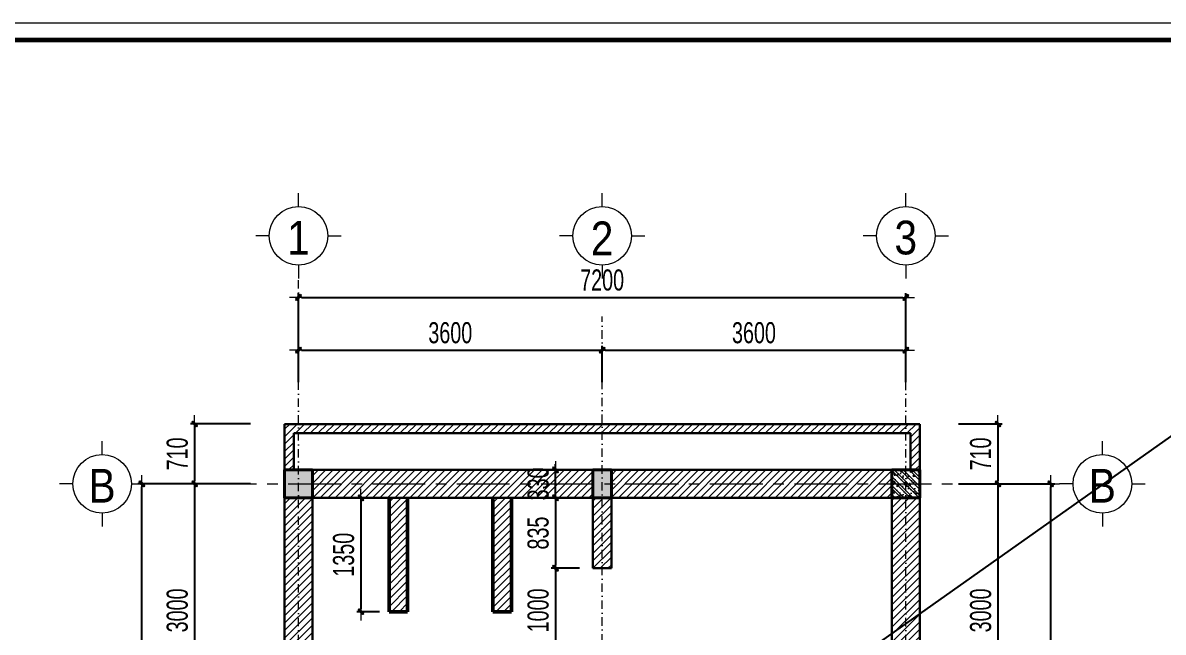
# Model space of a CAD drawing. Header units: millimetres. Extents: x -211129 to 461116, y -574633 to 115.
# Drawn here: x -161950 to -148431, y -538914 to -531691 of the extents above; entities that cross this region are included whole.
import ezdxf
from ezdxf.enums import TextEntityAlignment as Align

# ---------------------------------------------------------------- set-up
doc = ezdxf.new("R2010")
doc.units = ezdxf.units.MM
doc.header["$MEASUREMENT"] = 0
doc.header["$PDMODE"] = 32
doc.linetypes.add('CENTER', pattern=[2, 1.25, -0.25, 0.25, -0.25])
doc.linetypes.add('DASHDOT', pattern=[1, 0.5, -0.25, 0, -0.25])
doc.layers.get('Defpoints').update_dxf_attribs({"color": 1})
for name, color, linetype, lineweight in [('cat1', 30, 'Continuous', 50), ('Khungten_LCDI', 7, 'Continuous', 5), ('LC Dim', 8, 'Continuous', 18), ('LC Hatch', 252, 'Continuous', 9), ('LC ISO', 153, 'Continuous', 13), ('LC Net dam 1', 30, 'Continuous', 30), ('LC Net dam2', 6, 'Continuous', 40), ('LC Net manh', 133, 'Continuous', 5), ('LC Net thay', 63, 'Continuous', 25), ('LC Net truc', 79, 'DASHDOT', 13), ('LC Text1', 3, 'Continuous', 20), ('v-TRUC', 8, 'CENTER', 13)]:
    doc.layers.add(name, color=color, linetype=linetype, lineweight=lineweight)
doc.layers.add('KCS_Plotter', color=11, linetype='Continuous', plot=False)
doc.styles.add('HOATBIF', font='hoatbif.shx', dxfattribs={"width": 0.7})
doc.styles.add('Khungten', font='VHAVAN.TTF', dxfattribs={"width": 0.9, "height": 5000})
doc.styles.add('LC 1', font='VHAVANB.TTF')
doc.styles.add('Title', font='VHBLACK.TTF', dxfattribs={"width": 0.8})
doc.dimstyles.new('1-100', dxfattribs={"dimscale": 100, "dimtxt": 2.5, "dimasz": 0.35, "dimexe": 0.5, "dimexo": 0, "dimgap": 0.8, "dimtad": 1, "dimdec": 0, "dimzin": 0, "dimdsep": 46, "dimtxsty": 'HOATBIF', "dimblk1": 'DOT', "dimblk2": 'DOT', "dimsah": 1, "dimcen": -1, "dimdle": 1, "dimclrd": 256, "dimclre": 256, "dimclrt": 4, "dimadec": 3, "dimazin": 2, "dimtfac": 0.333333, "dimtdec": 0, "dimtix": 1, "dimtmove": 2, "dimatfit": 3, "dimldrblk": 'DOT', "dimfxl": 1, "dimtvp": 0.833333, "dimtolj": 1, "dimtzin": 0, "dimarcsym": 0})
pattern_1 = [(45, (-74811.53, -83893.41), (-44.194174, 44.194174), [])]

# ---------------------------------------------------------------- blocks, each defined once
blk = doc.blocks.new('lcdi fix')
at = {"layer": 'Defpoints', "lineweight": 0}
blk.add_lwpolyline([(-1200, -14850), (-1200, 14850), (40800, 14850), (40800, -14850)], close=True, dxfattribs=at)
at = {"layer": 'Khungten_LCDI', "color": 5, "lineweight": 60}
blk.add_lwpolyline([(0, -14650), (0, 14650), (40600, 14650), (40600, -14650)], close=True, dxfattribs=at)
at = {"color": 7, "style": 'Khungten', "width": 0.8}
for tag, p in [('REVISION', (39499, -10746)), ('NGAYHT', (39546, -11609))]:
    blk.add_attdef(tag, text='', height=200, dxfattribs=at).set_placement(p, align=Align.CENTER)
at = {"layer": 'LC Text1', "color": 3, "style": 'LC 1', "width": 1.834006}
for tag, p, p2 in [('TENBANVE1', (36913, -8886), (40339, -8886)), ('TENBANVE2', (36913, -9562), (40339, -9562))]:
    blk.add_attdef(tag, text='', height=250, dxfattribs=at).set_placement(p, p2, align=Align.FIT)
at = {"layer": 'LC Text1', "style": 'Title', "width": 0.7}
blk.add_attdef('SOBANVE', text='', height=250, dxfattribs=at).set_placement((39562, -13896), align=Align.CENTER)
blk = doc.blocks.new('DOT')
at = {"layer": 'LC Dim'}
blk.add_line((-3, 0), (3, 0), dxfattribs=at)
at = {"layer": 'LC Dim', "color": 4}
blk.add_line((-1, -1), (1, 1), dxfattribs=at)
blk.add_lwpolyline([(0.5, 1), (-1, -0.5), (-0.5, -1), (1, 0.5)], close=True, dxfattribs=at)
blk = doc.blocks.new('*D618')
at = {"layer": 'Defpoints', "color": 0, "ltscale": 2, "transparency": 16777216}
for p in [(-155082, -535571), (-158682, -535950), (-155082, -535950)]:
    blk.add_point(p, dxfattribs=at)
at = {"layer": 'LC Dim', "lineweight": -2, "ltscale": 2, "transparency": 16777216}
for p, q in [((-158682, -535950), (-158682, -535521)), ((-158647, -535571), (-155117, -535571)), ((-155082, -535950), (-155082, -535521))]:
    blk.add_line(p, q, dxfattribs=at)
at = {"layer": 'LC Dim', "lineweight": -2, "ltscale": 2, "transparency": 16777216, "xscale": 35, "yscale": 35, "zscale": 35, "rotation": 180}
blk.add_blockref('DOT', (-158682, -535571), dxfattribs=at)
at = {"layer": 'LC Dim', "lineweight": -2, "ltscale": 2, "transparency": 16777216, "xscale": 35, "yscale": 35, "zscale": 35}
blk.add_blockref('DOT', (-155082, -535571), dxfattribs=at)
at = {"layer": 'LC Dim', "color": 4, "ltscale": 2, "transparency": 16777216, "insert": (-156882, -535366), "char_height": 250, "attachment_point": 5, "style": 'HOATBIF'}
blk.add_mtext('\\A1;3600', dxfattribs=at)
blk = doc.blocks.new('_Dot')
at = {"color": 0, "linetype": 'ByBlock', "lineweight": -2}
blk.add_line((-0.5, 0), (-1, 0), dxfattribs=at)
at = {"color": 0, "linetype": 'ByBlock', "const_width": 0.5}
blk.add_lwpolyline([(-0.25, 0, 1), (0.25, 0, 1)], format="xyb", close=True, dxfattribs=at)
blk = doc.blocks.new('*D619')
at = {"layer": 'Defpoints', "color": 0, "ltscale": 2, "transparency": 16777216}
for p in [(-151482, -535571), (-155082, -535950), (-151482, -535950)]:
    blk.add_point(p, dxfattribs=at)
at = {"layer": 'LC Dim', "lineweight": -2, "ltscale": 2, "transparency": 16777216}
for p, q in [((-155082, -535950), (-155082, -535521)), ((-155047, -535571), (-151517, -535571)), ((-151482, -535950), (-151482, -535521))]:
    blk.add_line(p, q, dxfattribs=at)
at = {"layer": 'LC Dim', "lineweight": -2, "ltscale": 2, "transparency": 16777216, "xscale": 35, "yscale": 35, "zscale": 35, "rotation": 180}
blk.add_blockref('DOT', (-155082, -535571), dxfattribs=at)
at = {"layer": 'LC Dim', "lineweight": -2, "ltscale": 2, "transparency": 16777216, "xscale": 35, "yscale": 35, "zscale": 35}
blk.add_blockref('DOT', (-151482, -535571), dxfattribs=at)
at = {"layer": 'LC Dim', "color": 4, "ltscale": 2, "transparency": 16777216, "insert": (-153282, -535366), "char_height": 250, "attachment_point": 5, "style": 'HOATBIF'}
blk.add_mtext('\\A1;3600', dxfattribs=at)
blk = doc.blocks.new('*D620')
at = {"layer": 'Defpoints', "color": 0, "ltscale": 2, "transparency": 16777216}
for p in [(-151482, -534946), (-158682, -535950), (-151482, -535950)]:
    blk.add_point(p, dxfattribs=at)
at = {"layer": 'LC Dim', "lineweight": -2, "ltscale": 2, "transparency": 16777216}
for p, q in [((-158682, -535950), (-158682, -534896)), ((-158647, -534946), (-151517, -534946)), ((-151482, -535950), (-151482, -534896))]:
    blk.add_line(p, q, dxfattribs=at)
at = {"layer": 'LC Dim', "lineweight": -2, "ltscale": 2, "transparency": 16777216, "xscale": 35, "yscale": 35, "zscale": 35, "rotation": 180}
blk.add_blockref('DOT', (-158682, -534946), dxfattribs=at)
at = {"layer": 'LC Dim', "lineweight": -2, "ltscale": 2, "transparency": 16777216, "xscale": 35, "yscale": 35, "zscale": 35}
blk.add_blockref('DOT', (-151482, -534946), dxfattribs=at)
at = {"layer": 'LC Dim', "color": 4, "ltscale": 2, "transparency": 16777216, "insert": (-155082, -534741), "char_height": 250, "attachment_point": 5, "style": 'HOATBIF'}
blk.add_mtext('\\A1;7200', dxfattribs=at)
blk = doc.blocks.new('*D621')
at = {"layer": 'Defpoints', "color": 0, "ltscale": 2, "transparency": 16777216}
for p in [(-150857, -536446), (-150857, -537156), (-150389, -537156)]:
    blk.add_point(p, dxfattribs=at)
at = {"layer": 'LC Dim', "lineweight": -2, "ltscale": 2, "transparency": 16777216}
for p, q in [((-150857, -536446), (-150339, -536446)), ((-150389, -536481), (-150389, -537121)), ((-150857, -537156), (-150339, -537156))]:
    blk.add_line(p, q, dxfattribs=at)
at = {"layer": 'LC Dim', "lineweight": -2, "ltscale": 2, "transparency": 16777216, "xscale": 35, "yscale": 35, "zscale": 35}
for p, rotation in [((-150389, -536446), 90), ((-150389, -537156), 270)]:
    blk.add_blockref('DOT', p, dxfattribs=dict(at, rotation=rotation))
at = {"layer": 'LC Dim', "color": 4, "ltscale": 2, "transparency": 16777216, "insert": (-150594, -536801), "char_height": 250, "attachment_point": 5, "rotation": 90, "style": 'HOATBIF'}
blk.add_mtext('\\A1;710', dxfattribs=at)
blk = doc.blocks.new('*D622')
at = {"layer": 'Defpoints', "color": 0, "ltscale": 2, "transparency": 16777216}
for p in [(-150857, -537156), (-150857, -540156), (-150389, -540156)]:
    blk.add_point(p, dxfattribs=at)
at = {"layer": 'LC Dim', "lineweight": -2, "ltscale": 2, "transparency": 16777216}
for p, q in [((-150857, -537156), (-150339, -537156)), ((-150389, -537191), (-150389, -540121)), ((-150857, -540156), (-150339, -540156))]:
    blk.add_line(p, q, dxfattribs=at)
at = {"layer": 'LC Dim', "lineweight": -2, "ltscale": 2, "transparency": 16777216, "xscale": 35, "yscale": 35, "zscale": 35}
for p, rotation in [((-150389, -537156), 90), ((-150389, -540156), 270)]:
    blk.add_blockref('DOT', p, dxfattribs=dict(at, rotation=rotation))
at = {"layer": 'LC Dim', "color": 4, "ltscale": 2, "transparency": 16777216, "insert": (-150594, -538656), "char_height": 250, "attachment_point": 5, "rotation": 90, "style": 'HOATBIF'}
blk.add_mtext('\\A1;3000', dxfattribs=at)
blk = doc.blocks.new('*D625')
at = {"layer": 'Defpoints', "color": 0, "ltscale": 2, "transparency": 16777216}
for p in [(-150857, -537156), (-149764, -537156), (-150857, -543156)]:
    blk.add_point(p, dxfattribs=at)
at = {"layer": 'LC Dim', "lineweight": -2, "ltscale": 2, "transparency": 16777216}
for p, q in [((-150857, -537156), (-149714, -537156)), ((-149764, -543121), (-149764, -537191)), ((-150857, -543156), (-149714, -543156))]:
    blk.add_line(p, q, dxfattribs=at)
at = {"layer": 'LC Dim', "lineweight": -2, "ltscale": 2, "transparency": 16777216, "xscale": 35, "yscale": 35, "zscale": 35}
for p, rotation in [((-149764, -537156), 90), ((-149764, -543156), 270)]:
    blk.add_blockref('DOT', p, dxfattribs=dict(at, rotation=rotation))
at = {"layer": 'LC Dim', "color": 4, "ltscale": 2, "transparency": 16777216, "insert": (-149969, -540156), "char_height": 250, "attachment_point": 5, "rotation": 90, "style": 'HOATBIF'}
blk.add_mtext('\\A1;6000', dxfattribs=at)
blk = doc.blocks.new('*D626')
at = {"layer": 'Defpoints', "color": 0, "ltscale": 2, "transparency": 16777216}
for p in [(-159250, -536446), (-159913, -537156), (-159250, -537156)]:
    blk.add_point(p, dxfattribs=at)
at = {"layer": 'LC Dim', "lineweight": -2, "ltscale": 2, "transparency": 16777216}
for p, q in [((-159250, -536446), (-159963, -536446)), ((-159913, -536481), (-159913, -537121)), ((-159250, -537156), (-159963, -537156))]:
    blk.add_line(p, q, dxfattribs=at)
at = {"layer": 'LC Dim', "lineweight": -2, "ltscale": 2, "transparency": 16777216, "xscale": 35, "yscale": 35, "zscale": 35}
for p, rotation in [((-159913, -536446), 90), ((-159913, -537156), 270)]:
    blk.add_blockref('DOT', p, dxfattribs=dict(at, rotation=rotation))
at = {"layer": 'LC Dim', "color": 4, "ltscale": 2, "transparency": 16777216, "insert": (-160118, -536801), "char_height": 250, "attachment_point": 5, "rotation": 90, "style": 'HOATBIF'}
blk.add_mtext('\\A1;710', dxfattribs=at)
blk = doc.blocks.new('*D627')
at = {"layer": 'Defpoints', "color": 0, "ltscale": 2, "transparency": 16777216}
for p in [(-159250, -537156), (-159913, -540156), (-159250, -540156)]:
    blk.add_point(p, dxfattribs=at)
at = {"layer": 'LC Dim', "lineweight": -2, "ltscale": 2, "transparency": 16777216}
for p, q in [((-159250, -537156), (-159963, -537156)), ((-159913, -537191), (-159913, -540121)), ((-159250, -540156), (-159963, -540156))]:
    blk.add_line(p, q, dxfattribs=at)
at = {"layer": 'LC Dim', "lineweight": -2, "ltscale": 2, "transparency": 16777216, "xscale": 35, "yscale": 35, "zscale": 35}
for p, rotation in [((-159913, -537156), 90), ((-159913, -540156), 270)]:
    blk.add_blockref('DOT', p, dxfattribs=dict(at, rotation=rotation))
at = {"layer": 'LC Dim', "color": 4, "ltscale": 2, "transparency": 16777216, "insert": (-160118, -538656), "char_height": 250, "attachment_point": 5, "rotation": 90, "style": 'HOATBIF'}
blk.add_mtext('\\A1;3000', dxfattribs=at)
blk = doc.blocks.new('*D629')
at = {"layer": 'Defpoints', "color": 0, "ltscale": 2, "transparency": 16777216}
for p in [(-160538, -537156), (-159250, -537156), (-159250, -543156)]:
    blk.add_point(p, dxfattribs=at)
at = {"layer": 'LC Dim', "lineweight": -2, "ltscale": 2, "transparency": 16777216}
for p, q in [((-159250, -537156), (-160588, -537156)), ((-160538, -543121), (-160538, -537191)), ((-159250, -543156), (-160588, -543156))]:
    blk.add_line(p, q, dxfattribs=at)
at = {"layer": 'LC Dim', "lineweight": -2, "ltscale": 2, "transparency": 16777216, "xscale": 35, "yscale": 35, "zscale": 35}
for p, rotation in [((-160538, -537156), 90), ((-160538, -543156), 270)]:
    blk.add_blockref('DOT', p, dxfattribs=dict(at, rotation=rotation))
at = {"layer": 'LC Dim', "color": 4, "ltscale": 2, "transparency": 16777216, "insert": (-160743, -540156), "char_height": 250, "attachment_point": 5, "rotation": 90, "style": 'HOATBIF'}
blk.add_mtext('\\A1;6000', dxfattribs=at)
blk = doc.blocks.new('TTRUC')
at = {"layer": 'LC ISO'}
for p, q in [((0, 6.95), (0, 10.13)), ((-6.95, 0), (-10.13, 0)), ((6.95, 0), (10.13, 0)), ((0, -6.95), (0, -10.13))]:
    blk.add_line(p, q, dxfattribs=at)
at = {"layer": 'LC Net manh'}
blk.add_circle((0, 0), 6.95, dxfattribs=at)
blk = doc.blocks.new('*D575')
at = {"layer": 'Defpoints', "color": 0, "ltscale": 250, "transparency": 16777216}
for p in [(-155635, -536991), (-155349, -536991), (-155349, -537321)]:
    blk.add_point(p, dxfattribs=at)
at = {"layer": 'LC Dim', "linetype": 'ByBlock', "lineweight": -2, "ltscale": 250, "transparency": 16777216}
for p, q in [((-155635, -536956), (-155635, -536921)), ((-155349, -536991), (-155685, -536991)), ((-155635, -537321), (-155635, -536991)), ((-155349, -537321), (-155685, -537321)), ((-155635, -537356), (-155635, -537391))]:
    blk.add_line(p, q, dxfattribs=at)
at = {"layer": 'LC Dim', "lineweight": -2, "ltscale": 250, "transparency": 16777216, "xscale": 35, "yscale": 35, "zscale": 35}
for p, rotation in [((-155635, -536991), 270), ((-155635, -537321), 90)]:
    blk.add_blockref('DOT', p, dxfattribs=dict(at, rotation=rotation))
at = {"layer": 'LC Dim', "color": 4, "ltscale": 250, "transparency": 16777216, "insert": (-155840, -537156), "char_height": 250, "attachment_point": 5, "rotation": 90, "style": 'HOATBIF'}
blk.add_mtext('\\A1;330', dxfattribs=at)
blk = doc.blocks.new('*D576')
at = {"layer": 'Defpoints', "color": 0, "ltscale": 2, "transparency": 16777216}
for p in [(-155349, -537321), (-155635, -538156), (-155349, -538156)]:
    blk.add_point(p, dxfattribs=at)
at = {"layer": 'LC Dim', "lineweight": -2, "ltscale": 2, "transparency": 16777216}
for p, q in [((-155349, -537321), (-155685, -537321)), ((-155635, -537356), (-155635, -538121)), ((-155349, -538156), (-155685, -538156))]:
    blk.add_line(p, q, dxfattribs=at)
at = {"layer": 'LC Dim', "lineweight": -2, "ltscale": 2, "transparency": 16777216, "xscale": 35, "yscale": 35, "zscale": 35}
for p, rotation in [((-155635, -537321), 90), ((-155635, -538156), 270)]:
    blk.add_blockref('DOT', p, dxfattribs=dict(at, rotation=rotation))
at = {"layer": 'LC Dim', "color": 4, "ltscale": 2, "transparency": 16777216, "insert": (-155840, -537739), "char_height": 250, "attachment_point": 5, "rotation": 90, "style": 'HOATBIF'}
blk.add_mtext('\\A1;835', dxfattribs=at)
blk = doc.blocks.new('*D577')
at = {"layer": 'Defpoints', "color": 0, "ltscale": 250, "transparency": 16777216}
for p in [(-155349, -538156), (-155635, -539156), (-155349, -539156)]:
    blk.add_point(p, dxfattribs=at)
at = {"layer": 'LC Dim', "lineweight": -2, "ltscale": 250, "transparency": 16777216}
for p, q in [((-155349, -538156), (-155685, -538156)), ((-155635, -538191), (-155635, -539121)), ((-155349, -539156), (-155685, -539156))]:
    blk.add_line(p, q, dxfattribs=at)
at = {"layer": 'LC Dim', "lineweight": -2, "ltscale": 250, "transparency": 16777216, "xscale": 35, "yscale": 35, "zscale": 35}
for p, rotation in [((-155635, -538156), 90), ((-155635, -539156), 270)]:
    blk.add_blockref('DOT', p, dxfattribs=dict(at, rotation=rotation))
at = {"layer": 'LC Dim', "color": 4, "ltscale": 250, "transparency": 16777216, "insert": (-155840, -538656), "char_height": 250, "attachment_point": 5, "rotation": 90, "style": 'HOATBIF'}
blk.add_mtext('\\A1;1000', dxfattribs=at)
blk = doc.blocks.new('*D586')
at = {"layer": 'Defpoints', "color": 0, "ltscale": 250, "transparency": 16777216}
for p in [(-157721, -537321), (-157941, -538671), (-157721, -538671)]:
    blk.add_point(p, dxfattribs=at)
at = {"layer": 'LC Dim', "linetype": 'ByBlock', "lineweight": -2, "ltscale": 250, "transparency": 16777216}
for p, q in [((-157721, -537321), (-157991, -537321)), ((-157941, -537356), (-157941, -538636)), ((-157721, -538671), (-157991, -538671))]:
    blk.add_line(p, q, dxfattribs=at)
at = {"layer": 'LC Dim', "lineweight": -2, "ltscale": 250, "transparency": 16777216, "xscale": 35, "yscale": 35, "zscale": 35}
for p, rotation in [((-157941, -537321), 90), ((-157941, -538671), 270)]:
    blk.add_blockref('DOT', p, dxfattribs=dict(at, rotation=rotation))
at = {"layer": 'LC Dim', "color": 4, "ltscale": 250, "transparency": 16777216, "insert": (-158146, -537996), "char_height": 250, "attachment_point": 5, "rotation": 90, "style": 'HOATBIF'}
blk.add_mtext('\\A1;1350', dxfattribs=at)

msp = doc.modelspace()

# ---------------------------------------------------------------- hatches: boundary and pattern name
at = {"layer": 'LC Hatch', "ltscale": 250}
h = msp.add_hatch(dxfattribs=at)
h.set_pattern_fill('ANSI31', color=256, scale=500)
h.set_pattern_definition(pattern_1)
h.paths.add_polyline_path([(-154972.4, -543321.5), (-155192.4, -543321.5), (-155192.4, -543321.5), (-155192.4, -545156.5), (-151317.4, -545156.5), (-151317.4, -543321.5), (-151537.4, -543321.5), (-151537.4, -544936.5), (-154972.4, -544936.5)])
h.paths.add_polyline_path([(-151647.4, -542991.5), (-154972.4, -542991.5), (-154972.4, -543321.5), (-151647.4, -543321.5)])
h.paths.add_polyline_path([(-154972.4, -542156.5), (-155192.4, -542156.5), (-155192.4, -542991.5), (-154972.4, -542991.5)])
h.paths.add_polyline_path([(-155192.4, -542991.5), (-158517.4, -542991.5), (-158517.4, -543321.5), (-155982.4, -543321.5), (-155192.4, -543321.5), (-155192.4, -543321.5)])
h.paths.add_polyline_path([(-158517.4, -540321.5), (-158847.4, -540321.5), (-158847.4, -542991.5), (-158517.4, -542991.5)])
h.paths.add_polyline_path([(-158517.4, -537321.5), (-158847.4, -537321.5), (-158847.4, -539991.5), (-158517.4, -539991.5)])
h.paths.add_polyline_path([(-154972.4, -539156.5), (-155192.4, -539156.5), (-155192.4, -540046.5), (-154972.4, -540046.5)])
h.paths.add_polyline_path([(-154972.4, -540266.5), (-155192.4, -540266.5), (-155192.4, -541156.5), (-154972.4, -541156.5)])
h.paths.add_polyline_path([(-151317.4, -537321.5), (-151647.4, -537321.5), (-151647.4, -539991.5), (-151317.4, -539991.5)])
h.paths.add_polyline_path([(-151317.4, -540321.5), (-151647.4, -540321.5), (-151647.4, -542991.5), (-151317.4, -542991.5)])
h.paths.add_polyline_path([(-151647.4, -536991.5), (-154972.4, -536991.5), (-154972.4, -537321.5), (-151647.4, -537321.5)])
h.paths.add_polyline_path([(-154972.4, -537321.5), (-155192.4, -537321.5), (-155192.4, -538156.5), (-154972.4, -538156.5)])
h.paths.add_polyline_path([(-151317.4, -536446.5), (-158847.4, -536446.5), (-158847.4, -536991.5), (-158737.4, -536991.5), (-158737.4, -536556.5), (-151427.4, -536556.5), (-151427.4, -536991.5), (-151317.4, -536991.5)])
h = msp.add_hatch(dxfattribs=at)
h.set_pattern_fill('BTCT', color=256, scale=20, angle=90)
h.set_pattern_definition([(140, (-74811.53, -82345.91), (12.550427, 143.452037), [15, -165]), (85, (-74811.53, -82345.91), (-150.438427, -27.750267), [12, -132]), (190.4514, (-74810.48, -82333.96), (-137.88791, 115.701876), [12.74804, -140.228422]), (136.1842, (-74851.53, -82345.91), (33.1038, 213.44821), [22.5, -247.5]), (186.6356, (-74848.77, -82328.12), (-194.82357, 186.93254), [19.12206, -210.3426]), (81.1842, (-74851.53, -82345.9), (-194.82372, 186.93239), [18, -198]), (111, (-74841.53, -82325.91), (80.523778, 119.38141), [15, -165]), (56, (-74841.53, -82325.91), (-145.03001, 48.663066), [12, -132]), (161.4514, (-74834.82, -82315.96), (-64.5061, 168.044526), [12.74804, -140.228422]), (127.5, (-74811.53, -82345.91), (-66.578771, 2.431971), [0, -130.4, 0, -134, 0, -132.5]), (97.5, (-74811.53, -82345.91), (-78.882342, 52.613907), [0, -76.4, 0, -127.4, 0, -50.5]), (57.5, (-74811.53, -82390.51), (4.5109743, 106.764487), [0, -50, 0, -156, 0, -207]), (47.5, (-74811.53, -82410.51), (-20.020996, 116.637234), [0, -65, 0, -103.6, 0, -147]), (135, (-74811.53, -82345.91), (-53.033009, -53.033009), []), (135, (-74811.53, -82310.555), (-53.033009, -53.033009), [])])
h.paths.add_polyline_path([(-158517.4, -536991.5), (-158847.4, -536991.5), (-158847.4, -537321.5), (-158517.4, -537321.5)])
h.paths.add_polyline_path([(-154972.4, -536991.5), (-155192.4, -536991.5), (-155192.4, -537321.5), (-154972.4, -537321.5)])
h.paths.add_polyline_path([(-154972.4, -540046.5), (-155192.4, -540046.5), (-155192.4, -540266.5), (-154972.4, -540266.5)])
h.paths.add_polyline_path([(-151317.4, -539991.5), (-151647.4, -539991.5), (-151647.4, -540321.5), (-151317.4, -540321.5)])
h.paths.add_polyline_path([(-151317.4, -542991.5), (-151647.4, -542991.5), (-151647.4, -543321.5), (-151317.4, -543321.5)])
h.paths.add_polyline_path([(-158517.4, -542991.5), (-158847.4, -542991.5), (-158847.4, -543321.5), (-158847.4, -543321.5), (-158517.4, -543321.5), (-158517.4, -543321.5)])
h = msp.add_hatch(dxfattribs=at)
h.set_pattern_fill('ANSI31', color=256, scale=500)
h.set_pattern_definition(pattern_1)
h.paths.add_polyline_path([(-155192.4, -536991.5), (-158517.4, -536991.5), (-158517.4, -537321.5), (-155192.4, -537321.5)])
h = msp.add_hatch(dxfattribs=at)
h.set_pattern_fill('BTCT', color=256, scale=20, angle=90)
h.set_pattern_definition([(140, (-74250.43, -81308.34), (12.550427, 143.452037), [15, -165]), (85, (-74250.43, -81308.34), (-150.438427, -27.750267), [12, -132]), (190.4514, (-74249.39, -81296.39), (-137.88791, 115.701876), [12.74804, -140.228422]), (136.1842, (-74290.43, -81308.34), (33.1038, 213.44821), [22.5, -247.5]), (186.6356, (-74287.67, -81290.56), (-194.82357, 186.93254), [19.12206, -210.3426]), (81.1842, (-74290.43, -81308.34), (-194.82372, 186.93239), [18, -198]), (111, (-74280.43, -81288.34), (80.523778, 119.38141), [15, -165]), (56, (-74280.43, -81288.34), (-145.03001, 48.663066), [12, -132]), (161.4514, (-74273.72, -81278.4), (-64.5061, 168.044526), [12.74804, -140.228422]), (127.5, (-74250.43, -81308.343), (-66.578771, 2.431971), [0, -130.4, 0, -134, 0, -132.5]), (97.5, (-74250.43, -81308.34), (-78.882342, 52.613907), [0, -76.4, 0, -127.4, 0, -50.5]), (57.5, (-74250.43, -81352.943), (4.5109743, 106.764487), [0, -50, 0, -156, 0, -207]), (47.5, (-74250.43, -81372.94), (-20.020996, 116.637234), [0, -65, 0, -103.6, 0, -147]), (135, (-74250.43, -81308.34), (-53.033009, -53.033009), []), (135, (-74250.43, -81272.99), (-53.033009, -53.033009), [])])
h.paths.add_polyline_path([(-151647.4, -537321.5), (-151317.4, -537321.5), (-151317.4, -536991.5), (-151647.4, -536991.5)])
h = msp.add_hatch(dxfattribs=at)
h.set_pattern_fill('ANSI31', color=256, scale=500)
h.set_pattern_definition([(45, (-28224.43, -81308.343), (-44.194174, 44.194174), [])])
h.paths.add_polyline_path([(-157492.4, -537401.5), (-157387.4, -537401.5), (-157387.4, -537321.5), (-157607.4, -537321.5), (-157607.4, -538671.5), (-157387.4, -538671.5), (-157387.4, -538011.5), (-157492.4, -538011.5)])
h.paths.add_polyline_path([(-157387.4, -537401.5), (-157492.4, -537401.5), (-157492.4, -538011.5), (-157387.4, -538011.5)], flags=17)
h.paths.add_polyline_path([(-156272.4, -537401.5), (-156377.4, -537401.5), (-156377.4, -538011.5), (-156272.4, -538011.5)], flags=17)
h.paths.add_polyline_path([(-156157.4, -537321.5), (-156377.4, -537321.5), (-156377.4, -537401.5), (-156272.4, -537401.5), (-156272.4, -538011.5), (-156377.4, -538011.5), (-156377.4, -538671.5), (-156157.4, -538671.5)])

# ---------------------------------------------------------------- linework, layer by layer
at = {"layer": 'cat1'}
for p, q in [((-157607.4, -537321.5), (-157607.4, -538671.5)), ((-157387.4, -538671.5), (-157387.4, -537321.5)), ((-156377.4, -538671.5), (-156377.4, -537321.5)), ((-156157.4, -537321.5), (-156157.4, -538671.5)), ((-157607.4, -538671.5), (-157387.4, -538671.5)), ((-156157.4, -538671.5), (-156377.4, -538671.5))]:
    msp.add_line(p, q, dxfattribs=at)
at = {"layer": 'KCS_Plotter', "ltscale": 250}
msp.add_line((-183409.4, -561391.2), (-141409.4, -531691.2), dxfattribs=at)
at = {"layer": 'LC Net dam 1'}
for p, q in [((-158847.4, -543321.5), (-158847.4, -536446.5)), ((-158847.4, -536446.5), (-151317.4, -536446.5)), ((-151317.4, -536446.5), (-151317.4, -536991.5)), ((-158737.4, -536991.5), (-158737.4, -536556.5)), ((-158737.4, -536556.5), (-151427.4, -536556.5)), ((-151427.4, -536556.5), (-151427.4, -536991.5)), ((-151647.4, -536991.5), (-158517.4, -536991.5)), ((-151647.4, -537321.5), (-158517.4, -537321.5)), ((-155192.4, -538156.5), (-155192.4, -537321.5)), ((-154972.4, -538156.5), (-154972.4, -537321.5)), ((-154972.4, -538156.5), (-155192.4, -538156.5))]:
    msp.add_line(p, q, dxfattribs=at)
for points in [[(-158517.4, -537321.5), (-158517.4, -542991.5)], [(-151317.4, -537321.5), (-151317.4, -545156.5), (-155192.4, -545156.5)], [(-151647.4, -537321.5), (-151647.4, -542991.5)]]:
    msp.add_lwpolyline(points, dxfattribs=at)
at = {"layer": 'LC Net dam2', "ltscale": 5}
for points in [[(-158517.4, -536991.5), (-158847.4, -536991.5), (-158847.4, -537321.5), (-158517.4, -537321.5)], [(-155192.4, -536991.5), (-154972.4, -536991.5), (-154972.4, -537321.5), (-155192.4, -537321.5)], [(-151647.4, -536991.5), (-151317.4, -536991.5), (-151317.4, -537321.5), (-151647.4, -537321.5)]]:
    msp.add_lwpolyline(points, close=True, dxfattribs=at)
at = {"layer": 'LC Net truc', "ltscale": 200}
for p, q in [((-158682.4, -545847.5), (-158682.4, -534723.4)), ((-155082.4, -546840.7), (-155082.4, -535170.8)), ((-151482.4, -545848.5), (-151482.4, -535170.8))]:
    msp.add_line(p, q, dxfattribs=at)
at = {"layer": 'v-TRUC', "ltscale": 500}
msp.add_line((-159803.2, -537156.5), (-149658.3, -537156.5), dxfattribs=at)

# ---------------------------------------------------------------- block references
at = {"layer": 'LC ISO', "xscale": 50, "yscale": 50, "zscale": 50, "rotation": 180}
for p in [(-158682.4, -534216.8), (-155082.4, -534216.8), (-151482.4, -534216.8), (-161010.3, -537156.5), (-149151.7, -537156.5)]:
    msp.add_blockref('TTRUC', p, dxfattribs=at)
at = {"layer": 'LC Net thay'}
msp.add_blockref('lcdi fix', (-182209.4, -546541.2), dxfattribs=at)

# ---------------------------------------------------------------- texts
at = {"layer": 'LC Text1', "ltscale": 0.2, "style": 'LC 1', "width": 0.9}
for s, p in [('1', (-158682.4, -534558.5)), ('2', (-155082.4, -534566.1)), ('3', (-151482.4, -534556.4)), ('b', (-161010.3, -537498.2)), ('b', (-149151.7, -537498.2))]:
    msp.add_text(s, height=400, dxfattribs=at).set_placement(p, align=Align.BOTTOM_CENTER)

# ---------------------------------------------------------------- dimensions: what is measured, and where the dimension line sits
at = {"layer": 'LC Dim', "ltscale": 2}
for base, p1, p2, picture, middle in [((-151482.4, -534946), (-158682.4, -535949.9), (-151482.4, -535949.9), '*D620', (-155082.4, -534741)), ((-155082.4, -535571), (-158682.4, -535949.9), (-155082.4, -535949.9), '*D618', (-156882.4, -535366)), ((-151482.4, -535571), (-155082.4, -535949.9), (-151482.4, -535949.9), '*D619', (-153282.4, -535366))]:
    dim = msp.add_linear_dim(base=base, p1=p1, p2=p2, dimstyle='1-100', dxfattribs=at)
    dim.commit()
    dim.dimension.update_dxf_attribs({"geometry": picture, "text_midpoint": middle})
for base, p1, p2, picture, middle in [((-159913.3, -537156.5), (-159249.9, -536446.5), (-159249.9, -537156.5), '*D626', (-160118.3, -536801.5)), ((-150388.6, -537156.5), (-150856.5, -536446.5), (-150856.5, -537156.5), '*D621', (-150593.6, -536801.5)), ((-160538.3, -537156.5), (-159249.9, -543156.5), (-159249.9, -537156.5), '*D629', (-160743.3, -540156.5)), ((-159913.3, -540156.5), (-159249.9, -537156.5), (-159249.9, -540156.5), '*D627', (-160118.3, -538656.5)), ((-150388.6, -540156.5), (-150856.5, -537156.5), (-150856.5, -540156.5), '*D622', (-150593.6, -538656.5)), ((-149763.6, -537156.5), (-150856.5, -543156.5), (-150856.5, -537156.5), '*D625', (-149968.6, -540156.5)), ((-155634.7, -538156.5), (-155348.9, -537321.5), (-155348.9, -538156.5), '*D576', (-155839.7, -537739))]:
    dim = msp.add_linear_dim(base=base, p1=p1, p2=p2, angle=90, dimstyle='1-100', dxfattribs=at)
    dim.commit()
    dim.dimension.update_dxf_attribs({"geometry": picture, "text_midpoint": middle})
at = {"layer": 'LC Dim', "ltscale": 250}
for base, p1, p2, picture, middle in [((-155634.7, -536991.5), (-155348.9, -537321.5), (-155348.9, -536991.5), '*D575', (-155839.7, -537156.5)), ((-157941, -538671.5), (-157720.5, -537321.5), (-157720.5, -538671.5), '*D586', (-158146, -537996.5))]:
    dim = msp.add_linear_dim(base=base, p1=p1, p2=p2, angle=90, dimstyle='1-100', override={"dimfxl": 0, "dimarcsym": 1}, dxfattribs=at)
    dim.commit()
    dim.dimension.update_dxf_attribs({"geometry": picture, "text_midpoint": middle})
dim = msp.add_linear_dim(base=(-155634.7, -539156.5), p1=(-155348.9, -538156.5), p2=(-155348.9, -539156.5), angle=90, dimstyle='1-100', dxfattribs=at)
dim.commit()
dim.dimension.update_dxf_attribs({"geometry": '*D577', "text_midpoint": (-155839.7, -538656.5)})

doc.saveas('drawing.dxf')
